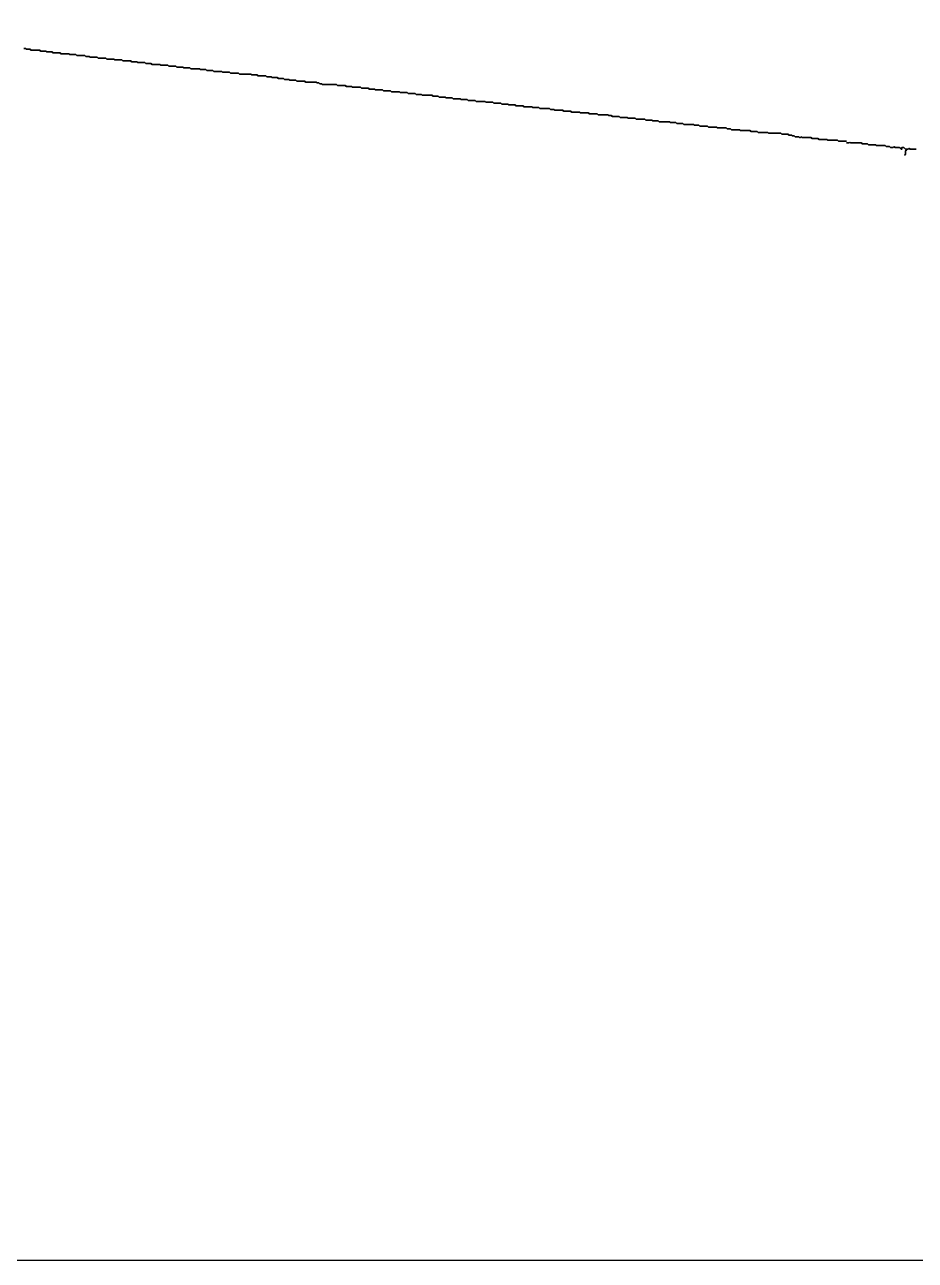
# Model space of a CAD drawing. Header units: metres. Extents: x 0 to 600, y 0 to 400.
# Drawn here: x 300 to 450, y 0 to 208.2 of the extents above; entities that cross this region are included whole.
import ezdxf

# ---------------------------------------------------------------- set-up
doc = ezdxf.new("R2010")
doc.units = ezdxf.units.M

msp = doc.modelspace()

# ---------------------------------------------------------------- linework, layer by layer
for points in [[(0, 0), (600, 0), (600, 400), (0, 400), (0, 0)], [(299.85, 204.17), (300, 204.17), (300.15, 204.17), (300.3, 204.02), (300.45, 204.02), (300.6, 204.02), (300.74, 204.02), (300.89, 204.02), (301.04, 203.87), (301.19, 203.87), (301.34, 203.87), (301.49, 203.87), (301.64, 203.87), (301.79, 203.87), (301.93, 203.87), (302.08, 203.87), (302.23, 203.87), (302.38, 203.87), (302.53, 203.87), (302.68, 203.72), (302.83, 203.72), (302.98, 203.72), (303.12, 203.72), (303.27, 203.72), (303.42, 203.72), (303.57, 203.72), (303.72, 203.57), (303.87, 203.57), (304.02, 203.57), (304.17, 203.57), (304.32, 203.57), (304.46, 203.57), (304.61, 203.57), (304.76, 203.42), (304.91, 203.42), (305.06, 203.42), (305.21, 203.42), (305.36, 203.42), (305.51, 203.42), (305.65, 203.42), (305.8, 203.42), (305.95, 203.42), (306.1, 203.27), (306.25, 203.27), (306.4, 203.27), (306.55, 203.27), (306.7, 203.27), (306.85, 203.27), (306.99, 203.27), (307.14, 203.27), (307.29, 203.27), (307.44, 203.27), (307.59, 203.12), (307.74, 203.12), (307.89, 203.12), (308.04, 203.12), (308.18, 203.12), (308.33, 203.12), (308.48, 203.12), (308.63, 203.12), (308.78, 202.98), (308.93, 202.98), (309.08, 202.98), (309.23, 202.98), (309.38, 202.98), (309.52, 202.98), (309.67, 202.98), (309.82, 202.98), (309.97, 202.98), (310.12, 202.98), (310.27, 202.83), (310.42, 202.83), (310.57, 202.83), (310.71, 202.83), (310.86, 202.83), (311.01, 202.68), (311.16, 202.68), (311.31, 202.68), (311.46, 202.68), (311.61, 202.68), (311.76, 202.68), (311.9, 202.68), (312.05, 202.68), (312.2, 202.68), (312.35, 202.53), (312.5, 202.53), (312.65, 202.53), (312.8, 202.53), (312.95, 202.53), (313.1, 202.53), (313.24, 202.53), (313.39, 202.53), (313.54, 202.53), (313.69, 202.53), (313.84, 202.38), (313.99, 202.38), (314.14, 202.38), (314.29, 202.38), (314.43, 202.38), (314.58, 202.38), (314.73, 202.38), (314.88, 202.38), (315.03, 202.38), (315.18, 202.23), (315.33, 202.23), (315.48, 202.23), (315.62, 202.23), (315.77, 202.23), (315.92, 202.23), (316.07, 202.23), (316.22, 202.23), (316.37, 202.23), (316.52, 202.08), (316.67, 202.08), (316.82, 202.08), (316.96, 202.08), (317.11, 202.08), (317.26, 202.08), (317.41, 202.08), (317.56, 202.08), (317.71, 202.08), (317.86, 202.08), (318.01, 201.93), (318.15, 201.93), (318.3, 201.93), (318.45, 201.93), (318.6, 201.93), (318.75, 201.93), (318.9, 201.93), (319.05, 201.79), (319.2, 201.79), (319.35, 201.79), (319.49, 201.79), (319.64, 201.79), (319.79, 201.79), (319.94, 201.79), (320.09, 201.79), (320.24, 201.79), (320.39, 201.64), (320.54, 201.64), (320.68, 201.64), (320.83, 201.64), (320.98, 201.64), (321.13, 201.64), (321.28, 201.64), (321.43, 201.49), (321.58, 201.49), (321.73, 201.49), (321.88, 201.49), (322.02, 201.49), (322.17, 201.49), (322.32, 201.49), (322.47, 201.49), (322.62, 201.49), (322.77, 201.49), (322.92, 201.34), (323.07, 201.34), (323.21, 201.34), (323.36, 201.34), (323.51, 201.34), (323.66, 201.34), (323.81, 201.34), (323.96, 201.34), (324.11, 201.34), (324.26, 201.19), (324.4, 201.19), (324.55, 201.19), (324.7, 201.19), (324.85, 201.19), (325, 201.19), (325.15, 201.19), (325.3, 201.19), (325.45, 201.19), (325.6, 201.04), (325.74, 201.04), (325.89, 201.04), (326.04, 201.04), (326.19, 201.04), (326.34, 201.04), (326.49, 201.04), (326.64, 201.04), (326.79, 200.89), (326.93, 200.89), (327.08, 200.89), (327.23, 200.89), (327.38, 200.89), (327.53, 200.89), (327.68, 200.89), (327.83, 200.89), (327.98, 200.74), (328.12, 200.74), (328.27, 200.74), (328.42, 200.74), (328.57, 200.74), (328.72, 200.74), (328.87, 200.74), (329.02, 200.74), (329.17, 200.74), (329.32, 200.74), (329.46, 200.74), (329.61, 200.6), (329.76, 200.6), (329.91, 200.6), (330.06, 200.6), (330.21, 200.6), (330.36, 200.6), (330.51, 200.6), (330.65, 200.45), (330.8, 200.45), (330.95, 200.45), (331.1, 200.45), (331.25, 200.45), (331.4, 200.45), (331.55, 200.45), (331.7, 200.45), (331.85, 200.3), (331.99, 200.3), (332.14, 200.3), (332.29, 200.3), (332.44, 200.3), (332.59, 200.3), (332.74, 200.3), (332.89, 200.3), (333.04, 200.3), (333.18, 200.3), (333.33, 200.15), (333.48, 200.15), (333.63, 200.15), (333.78, 200.15), (333.93, 200.15), (334.08, 200.15), (334.23, 200.15), (334.38, 200.15), (334.52, 200.15), (334.67, 200), (334.82, 200), (334.97, 200), (335.12, 200), (335.27, 200), (335.42, 200), (335.57, 200), (335.71, 200), (335.86, 200), (336.01, 200), (336.16, 199.85), (336.31, 199.85), (336.46, 199.85), (336.61, 199.85), (336.76, 199.85), (336.9, 199.85), (337.05, 199.85), (337.2, 199.85), (337.35, 199.85), (337.5, 199.85), (337.65, 199.85), (337.8, 199.85), (337.95, 199.85), (338.1, 199.85), (338.24, 199.7), (338.39, 199.7), (338.54, 199.7), (338.69, 199.7), (338.84, 199.7), (338.99, 199.7), (339.14, 199.7), (339.29, 199.55), (339.43, 199.55), (339.58, 199.55), (339.73, 199.55), (339.88, 199.55), (340.03, 199.55), (340.18, 199.55), (340.33, 199.55), (340.48, 199.55), (340.62, 199.55), (340.77, 199.4), (340.92, 199.4), (341.07, 199.4), (341.22, 199.4), (341.37, 199.4), (341.52, 199.4), (341.67, 199.26), (341.82, 199.26), (341.96, 199.26), (342.11, 199.26), (342.26, 199.26), (342.41, 199.26), (342.56, 199.26), (342.71, 199.11), (342.86, 199.11), (343.01, 199.11), (343.15, 199.11), (343.3, 199.11), (343.45, 199.11), (343.6, 199.11), (343.75, 198.96), (343.9, 198.96), (344.05, 198.96), (344.2, 198.96), (344.35, 198.96), (344.49, 198.96), (344.64, 198.81), (344.79, 198.81), (344.94, 198.81), (345.09, 198.81), (345.24, 198.81), (345.39, 198.81), (345.54, 198.81), (345.68, 198.81), (345.83, 198.66), (345.98, 198.66), (346.13, 198.66), (346.28, 198.66), (346.43, 198.66), (346.58, 198.66), (346.73, 198.66), (346.88, 198.66), (347.02, 198.66), (347.17, 198.66), (347.32, 198.51), (347.47, 198.51), (347.62, 198.51), (347.77, 198.51), (347.92, 198.51), (348.07, 198.51), (348.21, 198.51), (348.36, 198.51), (348.51, 198.51), (348.66, 198.51), (348.81, 198.51), (348.96, 198.51), (349.11, 198.51), (349.26, 198.36), (349.4, 198.36), (349.55, 198.36), (349.7, 198.21), (349.85, 198.21), (350, 198.21), (350.15, 198.07), (350.3, 198.07), (350.45, 198.07), (350.6, 198.07), (350.74, 198.07), (350.89, 198.07), (351.04, 198.07), (351.19, 198.07), (351.34, 198.07), (351.49, 198.07), (351.64, 198.07), (351.79, 198.07), (351.93, 198.07), (352.08, 198.07), (352.23, 198.07), (352.38, 198.07), (352.53, 198.07), (352.68, 197.92), (352.83, 197.92), (352.98, 197.92), (353.12, 197.92), (353.27, 197.92), (353.42, 197.92), (353.57, 197.92), (353.72, 197.92), (353.87, 197.92), (354.02, 197.92), (354.17, 197.77), (354.32, 197.77), (354.46, 197.77), (354.61, 197.77), (354.76, 197.77), (354.91, 197.77), (355.06, 197.77), (355.21, 197.62), (355.36, 197.62), (355.51, 197.62), (355.65, 197.62), (355.8, 197.62), (355.95, 197.62), (356.1, 197.62), (356.25, 197.62), (356.4, 197.62), (356.55, 197.62), (356.7, 197.47), (356.85, 197.47), (356.99, 197.47), (357.14, 197.47), (357.29, 197.47), (357.44, 197.47), (357.59, 197.47), (357.74, 197.47), (357.89, 197.47), (358.04, 197.32), (358.18, 197.32), (358.33, 197.32), (358.48, 197.32), (358.63, 197.32), (358.78, 197.32), (358.93, 197.32), (359.08, 197.17), (359.23, 197.17), (359.38, 197.17), (359.52, 197.17), (359.67, 197.17), (359.82, 197.17), (359.97, 197.17), (360.12, 197.17), (360.27, 197.17), (360.42, 197.02), (360.57, 197.02), (360.71, 197.02), (360.86, 197.02), (361.01, 197.02), (361.16, 197.02), (361.31, 197.02), (361.46, 197.02), (361.61, 197.02), (361.76, 196.88), (361.9, 196.88), (362.05, 196.88), (362.2, 196.88), (362.35, 196.88), (362.5, 196.88), (362.65, 196.88), (362.8, 196.88), (362.95, 196.88), (363.1, 196.88), (363.24, 196.73), (363.39, 196.73), (363.54, 196.73), (363.69, 196.73), (363.84, 196.73), (363.99, 196.73), (364.14, 196.73), (364.29, 196.73), (364.43, 196.73), (364.58, 196.58), (364.73, 196.58), (364.88, 196.58), (365.03, 196.58), (365.18, 196.58), (365.33, 196.58), (365.48, 196.58), (365.62, 196.58), (365.77, 196.58), (365.92, 196.43), (366.07, 196.43), (366.22, 196.43), (366.37, 196.43), (366.52, 196.43), (366.67, 196.43), (366.82, 196.43), (366.96, 196.28), (367.11, 196.28), (367.26, 196.28), (367.41, 196.28), (367.56, 196.28), (367.71, 196.28), (367.86, 196.28), (368.01, 196.28), (368.15, 196.28), (368.3, 196.28), (368.45, 196.28), (368.6, 196.28), (368.75, 196.13), (368.9, 196.13), (369.05, 196.13), (369.2, 196.13), (369.35, 196.13), (369.49, 196.13), (369.64, 196.13), (369.79, 195.98), (369.94, 195.98), (370.09, 195.98), (370.24, 195.98), (370.39, 195.98), (370.54, 195.98), (370.68, 195.98), (370.83, 195.98), (370.98, 195.83), (371.13, 195.83), (371.28, 195.83), (371.43, 195.83), (371.58, 195.83), (371.73, 195.83), (371.88, 195.83), (372.02, 195.83), (372.17, 195.68), (372.32, 195.68), (372.47, 195.68), (372.62, 195.68), (372.77, 195.68), (372.92, 195.68), (373.07, 195.68), (373.21, 195.68), (373.36, 195.68), (373.51, 195.54), (373.66, 195.54), (373.81, 195.54), (373.96, 195.54), (374.11, 195.54), (374.26, 195.54), (374.4, 195.54), (374.55, 195.54), (374.7, 195.39), (374.85, 195.39), (375, 195.39), (375.15, 195.39), (375.3, 195.39), (375.45, 195.39), (375.6, 195.39), (375.74, 195.39), (375.89, 195.39), (376.04, 195.24), (376.19, 195.24), (376.34, 195.24), (376.49, 195.24), (376.64, 195.24), (376.79, 195.24), (376.93, 195.24), (377.08, 195.24), (377.23, 195.24), (377.38, 195.24), (377.53, 195.24), (377.68, 195.09), (377.83, 195.09), (377.98, 195.09), (378.12, 195.09), (378.27, 195.09), (378.42, 195.09), (378.57, 195.09), (378.72, 195.09), (378.87, 195.09), (379.02, 194.94), (379.17, 194.94), (379.32, 194.94), (379.46, 194.94), (379.61, 194.94), (379.76, 194.94), (379.91, 194.94), (380.06, 194.94), (380.21, 194.94), (380.36, 194.79), (380.51, 194.79), (380.65, 194.79), (380.8, 194.79), (380.95, 194.79), (381.1, 194.79), (381.25, 194.79), (381.4, 194.79), (381.55, 194.64), (381.7, 194.64), (381.85, 194.64), (381.99, 194.64), (382.14, 194.64), (382.29, 194.64), (382.44, 194.64), (382.59, 194.64), (382.74, 194.49), (382.89, 194.49), (383.04, 194.49), (383.18, 194.49), (383.33, 194.49), (383.48, 194.49), (383.63, 194.49), (383.78, 194.49), (383.93, 194.49), (384.08, 194.35), (384.23, 194.35), (384.38, 194.35), (384.52, 194.35), (384.67, 194.35), (384.82, 194.35), (384.97, 194.35), (385.12, 194.35), (385.27, 194.35), (385.42, 194.35), (385.57, 194.2), (385.71, 194.2), (385.86, 194.2), (386.01, 194.2), (386.16, 194.2), (386.31, 194.2), (386.46, 194.2), (386.61, 194.2), (386.76, 194.05), (386.9, 194.05), (387.05, 194.05), (387.2, 194.05), (387.35, 194.05), (387.5, 194.05), (387.65, 194.05), (387.8, 194.05), (387.95, 194.05), (388.1, 194.05), (388.24, 194.05), (388.39, 194.05), (388.54, 193.9), (388.69, 193.9), (388.84, 193.9), (388.99, 193.9), (389.14, 193.9), (389.29, 193.75), (389.43, 193.75), (389.58, 193.75), (389.73, 193.75), (389.88, 193.75), (390.03, 193.75), (390.18, 193.75), (390.33, 193.75), (390.48, 193.75), (390.62, 193.75), (390.77, 193.6), (390.92, 193.6), (391.07, 193.6), (391.22, 193.6), (391.37, 193.6), (391.52, 193.6), (391.67, 193.6), (391.82, 193.6), (391.96, 193.6), (392.11, 193.45), (392.26, 193.45), (392.41, 193.45), (392.56, 193.45), (392.71, 193.45), (392.86, 193.45), (393.01, 193.45), (393.15, 193.45), (393.3, 193.45), (393.45, 193.45), (393.6, 193.3), (393.75, 193.3), (393.9, 193.3), (394.05, 193.3), (394.2, 193.3), (394.35, 193.3), (394.49, 193.3), (394.64, 193.3), (394.79, 193.3), (394.94, 193.3), (395.09, 193.15), (395.24, 193.15), (395.39, 193.15), (395.54, 193.15), (395.68, 193.15), (395.83, 193.15), (395.98, 193.15), (396.13, 193.15), (396.28, 193.15), (396.43, 193.15), (396.58, 193.01), (396.73, 193.01), (396.88, 193.01), (397.02, 193.01), (397.17, 193.01), (397.32, 193.01), (397.47, 193.01), (397.62, 193.01), (397.77, 193.01), (397.92, 193.01), (398.07, 193.01), (398.21, 193.01), (398.36, 192.86), (398.51, 192.86), (398.66, 192.86), (398.81, 192.86), (398.96, 192.71), (399.11, 192.71), (399.26, 192.71), (399.4, 192.71), (399.55, 192.71), (399.7, 192.71), (399.85, 192.71), (400, 192.71), (400.15, 192.71), (400.3, 192.56), (400.45, 192.56), (400.6, 192.56), (400.74, 192.56), (400.89, 192.56), (401.04, 192.56), (401.19, 192.56), (401.34, 192.56), (401.49, 192.56), (401.64, 192.41), (401.79, 192.41), (401.93, 192.41), (402.08, 192.41), (402.23, 192.41), (402.38, 192.41), (402.53, 192.41), (402.68, 192.41), (402.83, 192.41), (402.98, 192.26), (403.12, 192.26), (403.27, 192.26), (403.42, 192.26), (403.57, 192.26), (403.72, 192.26), (403.87, 192.26), (404.02, 192.26), (404.17, 192.26), (404.32, 192.26), (404.46, 192.26), (404.61, 192.11), (404.76, 192.11), (404.91, 192.11), (405.06, 192.11), (405.21, 192.11), (405.36, 192.11), (405.51, 192.11), (405.65, 192.11), (405.8, 191.96), (405.95, 191.96), (406.1, 191.96), (406.25, 191.96), (406.4, 191.96), (406.55, 191.96), (406.7, 191.96), (406.85, 191.82), (406.99, 191.82), (407.14, 191.82), (407.29, 191.82), (407.44, 191.82), (407.59, 191.82), (407.74, 191.82), (407.89, 191.82), (408.04, 191.82), (408.18, 191.82), (408.33, 191.82), (408.48, 191.82), (408.63, 191.82), (408.78, 191.67), (408.93, 191.67), (409.08, 191.67), (409.23, 191.67), (409.38, 191.67), (409.52, 191.67), (409.67, 191.67), (409.82, 191.52), (409.97, 191.52), (410.12, 191.52), (410.27, 191.52), (410.42, 191.52), (410.57, 191.52), (410.71, 191.52), (410.86, 191.52), (411.01, 191.37), (411.16, 191.37), (411.31, 191.37), (411.46, 191.37), (411.61, 191.37), (411.76, 191.37), (411.9, 191.37), (412.05, 191.37), (412.2, 191.37), (412.35, 191.37), (412.5, 191.37), (412.65, 191.37), (412.8, 191.22), (412.95, 191.22), (413.1, 191.22), (413.24, 191.22), (413.39, 191.22), (413.54, 191.22), (413.69, 191.07), (413.84, 191.07), (413.99, 191.07), (414.14, 191.07), (414.29, 191.07), (414.43, 191.07), (414.58, 191.07), (414.73, 191.07), (414.88, 191.07), (415.03, 191.07), (415.18, 190.92), (415.33, 190.92), (415.48, 190.92), (415.62, 190.92), (415.77, 190.92), (415.92, 190.92), (416.07, 190.92), (416.22, 190.92), (416.37, 190.92), (416.52, 190.92), (416.67, 190.77), (416.82, 190.77), (416.96, 190.77), (417.11, 190.77), (417.26, 190.77), (417.41, 190.77), (417.56, 190.77), (417.71, 190.77), (417.86, 190.77), (418.01, 190.77), (418.15, 190.77), (418.3, 190.62), (418.45, 190.62), (418.6, 190.62), (418.75, 190.62), (418.9, 190.62), (419.05, 190.48), (419.2, 190.48), (419.35, 190.48), (419.49, 190.48), (419.64, 190.48), (419.79, 190.48), (419.94, 190.48), (420.09, 190.48), (420.24, 190.48), (420.39, 190.48), (420.54, 190.33), (420.68, 190.33), (420.83, 190.33), (420.98, 190.33), (421.13, 190.33), (421.28, 190.33), (421.43, 190.33), (421.58, 190.33), (421.73, 190.33), (421.88, 190.33), (422.02, 190.33), (422.17, 190.33), (422.32, 190.18), (422.47, 190.18), (422.62, 190.18), (422.77, 190.18), (422.92, 190.18), (423.07, 190.18), (423.21, 190.18), (423.36, 190.18), (423.51, 190.03), (423.66, 190.03), (423.81, 190.03), (423.96, 190.03), (424.11, 190.03), (424.26, 190.03), (424.4, 190.03), (424.55, 190.03), (424.7, 190.03), (424.85, 190.03), (425, 190.03), (425.15, 190.03), (425.3, 189.88), (425.45, 189.88), (425.6, 189.88), (425.74, 189.88), (425.89, 189.88), (426.04, 189.88), (426.19, 189.88), (426.34, 189.88), (426.49, 189.88), (426.64, 189.88), (426.79, 189.88), (426.93, 189.88), (427.08, 189.88), (427.23, 189.88), (427.38, 189.88), (427.53, 189.73), (427.68, 189.73), (427.83, 189.73), (427.98, 189.73), (428.12, 189.73), (428.27, 189.73), (428.42, 189.73), (428.57, 189.73), (428.72, 189.58), (428.87, 189.58), (429.02, 189.58), (429.17, 189.58), (429.32, 189.43), (429.46, 189.43), (429.61, 189.43), (429.76, 189.29), (429.91, 189.29), (430.06, 189.29), (430.21, 189.29), (430.36, 189.29), (430.51, 189.14), (430.65, 189.14), (430.8, 189.29), (430.95, 189.14), (431.1, 189.14), (431.25, 189.14), (431.4, 189.14), (431.55, 189.14), (431.7, 189.14), (431.85, 189.14), (431.99, 189.14), (432.14, 189.14), (432.29, 189.14), (432.44, 189.14), (432.59, 188.99), (432.74, 188.99), (432.89, 188.99), (433.04, 188.99), (433.18, 188.99), (433.33, 188.99), (433.48, 188.99), (433.63, 188.99), (433.78, 188.84), (433.93, 188.84), (434.08, 188.84), (434.23, 188.84), (434.38, 188.84), (434.52, 188.84), (434.67, 188.84), (434.82, 188.84), (434.97, 188.84), (435.12, 188.84), (435.27, 188.69), (435.42, 188.69), (435.57, 188.69), (435.71, 188.69), (435.86, 188.69), (436.01, 188.69), (436.16, 188.69), (436.31, 188.69), (436.46, 188.69), (436.61, 188.69), (436.76, 188.69), (436.9, 188.69), (437.05, 188.54), (437.2, 188.54), (437.35, 188.54), (437.5, 188.54), (437.65, 188.54), (437.8, 188.54), (437.95, 188.54), (438.1, 188.54), (438.24, 188.54), (438.39, 188.54), (438.24, 188.54), (438.1, 188.54), (437.95, 188.54), (437.8, 188.54), (437.65, 188.54), (437.5, 188.54), (437.35, 188.54), (437.2, 188.54), (437.05, 188.54), (436.9, 188.69), (436.76, 188.69), (436.61, 188.69), (436.46, 188.69), (436.31, 188.69), (436.16, 188.69), (436.01, 188.69), (435.86, 188.69), (435.71, 188.69), (435.57, 188.69), (435.42, 188.69), (435.27, 188.69), (435.12, 188.84), (434.97, 188.84), (434.82, 188.84), (434.67, 188.84), (434.52, 188.84), (434.38, 188.84), (434.23, 188.84), (434.08, 188.84), (433.93, 188.84), (433.78, 188.84), (433.63, 188.99), (433.48, 188.99), (433.33, 188.99), (433.18, 188.99), (433.04, 188.99), (432.89, 188.99), (432.74, 188.99), (432.59, 188.99), (432.44, 189.14), (432.29, 189.14), (432.14, 189.14), (431.99, 189.14), (431.85, 189.14), (431.7, 189.14), (431.55, 189.14), (431.4, 189.14), (431.25, 189.14), (431.1, 189.14), (430.95, 189.14), (430.8, 189.29), (430.65, 189.14), (430.51, 189.14), (430.36, 189.29), (430.21, 189.29), (430.06, 189.29), (429.91, 189.29), (429.76, 189.29), (429.61, 189.43), (429.46, 189.43), (429.32, 189.43), (429.17, 189.58), (429.02, 189.58), (428.87, 189.58), (428.72, 189.58), (428.57, 189.73), (428.42, 189.73), (428.27, 189.73), (428.12, 189.73), (427.98, 189.73), (427.83, 189.73), (427.68, 189.73), (427.53, 189.73), (427.38, 189.88), (427.23, 189.88), (427.08, 189.88), (426.93, 189.88), (426.79, 189.88), (426.64, 189.88), (426.49, 189.88), (426.34, 189.88), (426.19, 189.88), (426.04, 189.88), (425.89, 189.88), (425.74, 189.88), (425.6, 189.88), (425.45, 189.88), (425.3, 189.88), (425.15, 190.03), (425, 190.03), (424.85, 190.03), (424.7, 190.03), (424.55, 190.03), (424.4, 190.03), (424.26, 190.03), (424.11, 190.03), (423.96, 190.03), (423.81, 190.03), (423.66, 190.03), (423.51, 190.03), (423.36, 190.18), (423.21, 190.18), (423.07, 190.18), (422.92, 190.18), (422.77, 190.18), (422.62, 190.18), (422.47, 190.18), (422.32, 190.18), (422.17, 190.33), (422.02, 190.33), (421.88, 190.33), (421.73, 190.33), (421.58, 190.33), (421.43, 190.33), (421.28, 190.33), (421.13, 190.33), (420.98, 190.33), (420.83, 190.33), (420.68, 190.33), (420.54, 190.33), (420.39, 190.48), (420.24, 190.48), (420.09, 190.48), (419.94, 190.48), (419.79, 190.48), (419.64, 190.48), (419.49, 190.48), (419.35, 190.48), (419.2, 190.48), (419.05, 190.48), (418.9, 190.62), (418.75, 190.62), (418.6, 190.62), (418.45, 190.62), (418.3, 190.62), (418.15, 190.77), (418.01, 190.77), (417.86, 190.77), (417.71, 190.77), (417.56, 190.77), (417.41, 190.77), (417.26, 190.77), (417.11, 190.77), (416.96, 190.77), (416.82, 190.77), (416.67, 190.77), (416.52, 190.92), (416.37, 190.92), (416.22, 190.92), (416.07, 190.92), (415.92, 190.92), (415.77, 190.92), (415.62, 190.92), (415.48, 190.92), (415.33, 190.92), (415.18, 190.92), (415.03, 191.07), (414.88, 191.07), (414.73, 191.07), (414.58, 191.07), (414.43, 191.07), (414.29, 191.07), (414.14, 191.07), (413.99, 191.07), (413.84, 191.07), (413.69, 191.07), (413.54, 191.22), (413.39, 191.22), (413.24, 191.22), (413.1, 191.22), (412.95, 191.22), (412.8, 191.22), (412.65, 191.37), (412.5, 191.37), (412.35, 191.37), (412.2, 191.37), (412.05, 191.37), (411.9, 191.37), (411.76, 191.37), (411.61, 191.37), (411.46, 191.37), (411.31, 191.37), (411.16, 191.37), (411.01, 191.37), (410.86, 191.52), (410.71, 191.52), (410.57, 191.52), (410.42, 191.52), (410.27, 191.52), (410.12, 191.52), (409.97, 191.52), (409.82, 191.52), (409.67, 191.67), (409.52, 191.67), (409.38, 191.67), (409.23, 191.67), (409.08, 191.67), (408.93, 191.67), (408.78, 191.67), (408.63, 191.82), (408.48, 191.82), (408.33, 191.82), (408.18, 191.82), (408.04, 191.82), (407.89, 191.82), (407.74, 191.82), (407.59, 191.82), (407.44, 191.82), (407.29, 191.82), (407.14, 191.82), (406.99, 191.82), (406.85, 191.82), (406.7, 191.96), (406.55, 191.96), (406.4, 191.96), (406.25, 191.96), (406.1, 191.96), (405.95, 191.96), (405.8, 191.96), (405.65, 192.11), (405.51, 192.11), (405.36, 192.11), (405.21, 192.11), (405.06, 192.11), (404.91, 192.11), (404.76, 192.11), (404.61, 192.11), (404.46, 192.26), (404.32, 192.26), (404.17, 192.26), (404.02, 192.26), (403.87, 192.26), (403.72, 192.26), (403.57, 192.26), (403.42, 192.26), (403.27, 192.26), (403.12, 192.26), (402.98, 192.26), (402.83, 192.41), (402.68, 192.41), (402.53, 192.41), (402.38, 192.41), (402.23, 192.41), (402.08, 192.41), (401.93, 192.41), (401.79, 192.41), (401.64, 192.41), (401.49, 192.56), (401.34, 192.56), (401.19, 192.56), (401.04, 192.56), (400.89, 192.56), (400.74, 192.56), (400.6, 192.56), (400.45, 192.56), (400.3, 192.56), (400.15, 192.71), (400, 192.71), (399.85, 192.71), (399.7, 192.71), (399.55, 192.71), (399.4, 192.71), (399.26, 192.71), (399.11, 192.71), (398.96, 192.71), (398.81, 192.86), (398.66, 192.86), (398.51, 192.86), (398.36, 192.86), (398.21, 193.01), (398.07, 193.01), (397.92, 193.01), (397.77, 193.01), (397.62, 193.01), (397.47, 193.01), (397.32, 193.01), (397.17, 193.01), (397.02, 193.01), (396.88, 193.01), (396.73, 193.01), (396.58, 193.01), (396.43, 193.15), (396.28, 193.15), (396.13, 193.15), (395.98, 193.15), (395.83, 193.15), (395.68, 193.15), (395.54, 193.15), (395.39, 193.15), (395.24, 193.15), (395.09, 193.15), (394.94, 193.3), (394.79, 193.3), (394.64, 193.3), (394.49, 193.3), (394.35, 193.3), (394.2, 193.3), (394.05, 193.3), (393.9, 193.3), (393.75, 193.3), (393.6, 193.3), (393.45, 193.45), (393.3, 193.45), (393.15, 193.45), (393.01, 193.45), (392.86, 193.45), (392.71, 193.45), (392.56, 193.45), (392.41, 193.45), (392.26, 193.45), (392.11, 193.45), (391.96, 193.6), (391.82, 193.6), (391.67, 193.6), (391.52, 193.6), (391.37, 193.6), (391.22, 193.6), (391.07, 193.6), (390.92, 193.6), (390.77, 193.6), (390.62, 193.75), (390.48, 193.75), (390.33, 193.75), (390.18, 193.75), (390.03, 193.75), (389.88, 193.75), (389.73, 193.75), (389.58, 193.75), (389.43, 193.75), (389.29, 193.75), (389.14, 193.9), (388.99, 193.9), (388.84, 193.9), (388.69, 193.9), (388.54, 193.9), (388.39, 194.05), (388.24, 194.05), (388.1, 194.05), (387.95, 194.05), (387.8, 194.05), (387.65, 194.05), (387.5, 194.05), (387.35, 194.05), (387.2, 194.05), (387.05, 194.05), (386.9, 194.05), (386.76, 194.05), (386.61, 194.2), (386.46, 194.2), (386.31, 194.2), (386.16, 194.2), (386.01, 194.2), (385.86, 194.2), (385.71, 194.2), (385.57, 194.2), (385.42, 194.35), (385.27, 194.35), (385.12, 194.35), (384.97, 194.35), (384.82, 194.35), (384.67, 194.35), (384.52, 194.35), (384.38, 194.35), (384.23, 194.35), (384.08, 194.35), (383.93, 194.49), (383.78, 194.49), (383.63, 194.49), (383.48, 194.49), (383.33, 194.49), (383.18, 194.49), (383.04, 194.49), (382.89, 194.49), (382.74, 194.49), (382.59, 194.64), (382.44, 194.64), (382.29, 194.64), (382.14, 194.64), (381.99, 194.64), (381.85, 194.64), (381.7, 194.64), (381.55, 194.64), (381.4, 194.79), (381.25, 194.79), (381.1, 194.79), (380.95, 194.79), (380.8, 194.79), (380.65, 194.79), (380.51, 194.79), (380.36, 194.79), (380.21, 194.94), (380.06, 194.94), (379.91, 194.94), (379.76, 194.94), (379.61, 194.94), (379.46, 194.94), (379.32, 194.94), (379.17, 194.94), (379.02, 194.94), (378.87, 195.09), (378.72, 195.09), (378.57, 195.09), (378.42, 195.09), (378.27, 195.09), (378.12, 195.09), (377.98, 195.09), (377.83, 195.09), (377.68, 195.09), (377.53, 195.24), (377.38, 195.24), (377.23, 195.24), (377.08, 195.24), (376.93, 195.24), (376.79, 195.24), (376.64, 195.24), (376.49, 195.24), (376.34, 195.24), (376.19, 195.24), (376.04, 195.24), (375.89, 195.39), (375.74, 195.39), (375.6, 195.39), (375.45, 195.39), (375.3, 195.39), (375.15, 195.39), (375, 195.39), (374.85, 195.39), (374.7, 195.39), (374.55, 195.54), (374.4, 195.54), (374.26, 195.54), (374.11, 195.54), (373.96, 195.54), (373.81, 195.54), (373.66, 195.54), (373.51, 195.54), (373.36, 195.68), (373.21, 195.68), (373.07, 195.68), (372.92, 195.68), (372.77, 195.68), (372.62, 195.68), (372.47, 195.68), (372.32, 195.68), (372.17, 195.68), (372.02, 195.83), (371.88, 195.83), (371.73, 195.83), (371.58, 195.83), (371.43, 195.83), (371.28, 195.83), (371.13, 195.83), (370.98, 195.83), (370.83, 195.98), (370.68, 195.98), (370.54, 195.98), (370.39, 195.98), (370.24, 195.98), (370.09, 195.98), (369.94, 195.98), (369.79, 195.98), (369.64, 196.13), (369.49, 196.13), (369.35, 196.13), (369.2, 196.13), (369.05, 196.13), (368.9, 196.13), (368.75, 196.13), (368.6, 196.28), (368.45, 196.28), (368.3, 196.28), (368.15, 196.28), (368.01, 196.28), (367.86, 196.28), (367.71, 196.28), (367.56, 196.28), (367.41, 196.28), (367.26, 196.28), (367.11, 196.28), (366.96, 196.28), (366.82, 196.43), (366.67, 196.43), (366.52, 196.43), (366.37, 196.43), (366.22, 196.43), (366.07, 196.43), (365.92, 196.43), (365.77, 196.58), (365.62, 196.58), (365.48, 196.58), (365.33, 196.58), (365.18, 196.58), (365.03, 196.58), (364.88, 196.58), (364.73, 196.58), (364.58, 196.58), (364.43, 196.73), (364.29, 196.73), (364.14, 196.73), (363.99, 196.73), (363.84, 196.73), (363.69, 196.73), (363.54, 196.73), (363.39, 196.73), (363.24, 196.73), (363.1, 196.88), (362.95, 196.88), (362.8, 196.88), (362.65, 196.88), (362.5, 196.88), (362.35, 196.88), (362.2, 196.88), (362.05, 196.88), (361.9, 196.88), (361.76, 196.88), (361.61, 197.02), (361.46, 197.02), (361.31, 197.02), (361.16, 197.02), (361.01, 197.02), (360.86, 197.02), (360.71, 197.02), (360.57, 197.02), (360.42, 197.02), (360.27, 197.17), (360.12, 197.17), (359.97, 197.17), (359.82, 197.17), (359.67, 197.17), (359.52, 197.17), (359.38, 197.17), (359.23, 197.17), (359.08, 197.17), (358.93, 197.32), (358.78, 197.32), (358.63, 197.32), (358.48, 197.32), (358.33, 197.32), (358.18, 197.32), (358.04, 197.32), (357.89, 197.47), (357.74, 197.47), (357.59, 197.47), (357.44, 197.47), (357.29, 197.47), (357.14, 197.47), (356.99, 197.47), (356.85, 197.47), (356.7, 197.47), (356.55, 197.62), (356.4, 197.62), (356.25, 197.62), (356.1, 197.62), (355.95, 197.62), (355.8, 197.62), (355.65, 197.62), (355.51, 197.62), (355.36, 197.62), (355.21, 197.62), (355.06, 197.77), (354.91, 197.77), (354.76, 197.77), (354.61, 197.77), (354.46, 197.77), (354.32, 197.77), (354.17, 197.77), (354.02, 197.92), (353.87, 197.92), (353.72, 197.92), (353.57, 197.92), (353.42, 197.92), (353.27, 197.92), (353.12, 197.92), (352.98, 197.92), (352.83, 197.92), (352.68, 197.92), (352.53, 198.07), (352.38, 198.07), (352.23, 198.07), (352.08, 198.07), (351.93, 198.07), (351.79, 198.07), (351.64, 198.07), (351.49, 198.07), (351.34, 198.07), (351.19, 198.07), (351.04, 198.07), (350.89, 198.07), (350.74, 198.07), (350.6, 198.07), (350.45, 198.07), (350.3, 198.07), (350.15, 198.07), (350, 198.21), (349.85, 198.21), (349.7, 198.21), (349.55, 198.36), (349.4, 198.36), (349.26, 198.36), (349.11, 198.51), (348.96, 198.51), (348.81, 198.51), (348.66, 198.51), (348.51, 198.51), (348.36, 198.51), (348.21, 198.51), (348.07, 198.51), (347.92, 198.51), (347.77, 198.51), (347.62, 198.51), (347.47, 198.51), (347.32, 198.51), (347.17, 198.66), (347.02, 198.66), (346.88, 198.66), (346.73, 198.66), (346.58, 198.66), (346.43, 198.66), (346.28, 198.66), (346.13, 198.66), (345.98, 198.66), (345.83, 198.66), (345.68, 198.81), (345.54, 198.81), (345.39, 198.81), (345.24, 198.81), (345.09, 198.81), (344.94, 198.81), (344.79, 198.81), (344.64, 198.81), (344.49, 198.96), (344.35, 198.96), (344.2, 198.96), (344.05, 198.96), (343.9, 198.96), (343.75, 198.96), (343.6, 199.11), (343.45, 199.11), (343.3, 199.11), (343.15, 199.11), (343.01, 199.11), (342.86, 199.11), (342.71, 199.11), (342.56, 199.26), (342.41, 199.26), (342.26, 199.26), (342.11, 199.26), (341.96, 199.26), (341.82, 199.26), (341.67, 199.26), (341.52, 199.4), (341.37, 199.4), (341.22, 199.4), (341.07, 199.4), (340.92, 199.4), (340.77, 199.4), (340.62, 199.55), (340.48, 199.55), (340.33, 199.55), (340.18, 199.55), (340.03, 199.55), (339.88, 199.55), (339.73, 199.55), (339.58, 199.55), (339.43, 199.55), (339.29, 199.55), (339.14, 199.7), (338.99, 199.7), (338.84, 199.7), (338.69, 199.7), (338.54, 199.7), (338.39, 199.7), (338.24, 199.7), (338.1, 199.85), (337.95, 199.85), (337.8, 199.85), (337.65, 199.85), (337.5, 199.85), (337.35, 199.85), (337.2, 199.85), (337.05, 199.85), (336.9, 199.85), (336.76, 199.85), (336.61, 199.85), (336.46, 199.85), (336.31, 199.85), (336.16, 199.85), (336.01, 200), (335.86, 200), (335.71, 200), (335.57, 200), (335.42, 200), (335.27, 200), (335.12, 200), (334.97, 200), (334.82, 200), (334.67, 200), (334.52, 200.15), (334.38, 200.15), (334.23, 200.15), (334.08, 200.15), (333.93, 200.15), (333.78, 200.15), (333.63, 200.15), (333.48, 200.15), (333.33, 200.15), (333.18, 200.3), (333.04, 200.3), (332.89, 200.3), (332.74, 200.3), (332.59, 200.3), (332.44, 200.3), (332.29, 200.3), (332.14, 200.3), (331.99, 200.3), (331.85, 200.3), (331.7, 200.45), (331.55, 200.45), (331.4, 200.45), (331.25, 200.45), (331.1, 200.45), (330.95, 200.45), (330.8, 200.45), (330.65, 200.45), (330.51, 200.6), (330.36, 200.6), (330.21, 200.6), (330.06, 200.6), (329.91, 200.6), (329.76, 200.6), (329.61, 200.6), (329.46, 200.74), (329.32, 200.74), (329.17, 200.74), (329.02, 200.74), (328.87, 200.74), (328.72, 200.74), (328.57, 200.74), (328.42, 200.74), (328.27, 200.74), (328.12, 200.74), (327.98, 200.74), (327.83, 200.89), (327.68, 200.89), (327.53, 200.89), (327.38, 200.89), (327.23, 200.89), (327.08, 200.89), (326.93, 200.89), (326.79, 200.89), (326.64, 201.04), (326.49, 201.04), (326.34, 201.04), (326.19, 201.04), (326.04, 201.04), (325.89, 201.04), (325.74, 201.04), (325.6, 201.04), (325.45, 201.19), (325.3, 201.19), (325.15, 201.19), (325, 201.19), (324.85, 201.19), (324.7, 201.19), (324.55, 201.19), (324.4, 201.19), (324.26, 201.19), (324.11, 201.34), (323.96, 201.34), (323.81, 201.34), (323.66, 201.34), (323.51, 201.34), (323.36, 201.34), (323.21, 201.34), (323.07, 201.34), (322.92, 201.34), (322.77, 201.49), (322.62, 201.49), (322.47, 201.49), (322.32, 201.49), (322.17, 201.49), (322.02, 201.49), (321.88, 201.49), (321.73, 201.49), (321.58, 201.49), (321.43, 201.49), (321.28, 201.64), (321.13, 201.64), (320.98, 201.64), (320.83, 201.64), (320.68, 201.64), (320.54, 201.64), (320.39, 201.64), (320.24, 201.79), (320.09, 201.79), (319.94, 201.79), (319.79, 201.79), (319.64, 201.79), (319.49, 201.79), (319.35, 201.79), (319.2, 201.79), (319.05, 201.79), (318.9, 201.93), (318.75, 201.93), (318.6, 201.93), (318.45, 201.93), (318.3, 201.93), (318.15, 201.93), (318.01, 201.93), (317.86, 202.08), (317.71, 202.08), (317.56, 202.08), (317.41, 202.08), (317.26, 202.08), (317.11, 202.08), (316.96, 202.08), (316.82, 202.08), (316.67, 202.08), (316.52, 202.08), (316.37, 202.23), (316.22, 202.23), (316.07, 202.23), (315.92, 202.23), (315.77, 202.23), (315.62, 202.23), (315.48, 202.23), (315.33, 202.23), (315.18, 202.23), (315.03, 202.38), (314.88, 202.38), (314.73, 202.38), (314.58, 202.38), (314.43, 202.38), (314.29, 202.38), (314.14, 202.38), (313.99, 202.38), (313.84, 202.38), (313.69, 202.53), (313.54, 202.53), (313.39, 202.53), (313.24, 202.53), (313.1, 202.53), (312.95, 202.53), (312.8, 202.53), (312.65, 202.53), (312.5, 202.53), (312.35, 202.53), (312.2, 202.68), (312.05, 202.68), (311.9, 202.68), (311.76, 202.68), (311.61, 202.68), (311.46, 202.68), (311.31, 202.68), (311.16, 202.68), (311.01, 202.68), (310.86, 202.83), (310.71, 202.83), (310.57, 202.83), (310.42, 202.83), (310.27, 202.83), (310.12, 202.98), (309.97, 202.98), (309.82, 202.98), (309.67, 202.98), (309.52, 202.98), (309.38, 202.98), (309.23, 202.98), (309.08, 202.98), (308.93, 202.98), (308.78, 202.98), (308.63, 203.12), (308.48, 203.12), (308.33, 203.12), (308.18, 203.12), (308.04, 203.12), (307.89, 203.12), (307.74, 203.12), (307.59, 203.12), (307.44, 203.27), (307.29, 203.27), (307.14, 203.27), (306.99, 203.27), (306.85, 203.27), (306.7, 203.27), (306.55, 203.27), (306.4, 203.27), (306.25, 203.27), (306.1, 203.27), (305.95, 203.42), (305.8, 203.42), (305.65, 203.42), (305.51, 203.42), (305.36, 203.42), (305.21, 203.42), (305.06, 203.42), (304.91, 203.42), (304.76, 203.42), (304.61, 203.57), (304.46, 203.57), (304.32, 203.57), (304.17, 203.57), (304.02, 203.57), (303.87, 203.57), (303.72, 203.57), (303.57, 203.72), (303.42, 203.72), (303.27, 203.72), (303.12, 203.72), (302.98, 203.72), (302.83, 203.72), (302.68, 203.72), (302.53, 203.87), (302.38, 203.87), (302.23, 203.87), (302.08, 203.87), (301.93, 203.87), (301.79, 203.87), (301.64, 203.87), (301.49, 203.87), (301.34, 203.87), (301.19, 203.87), (301.04, 203.87), (300.89, 204.02), (300.74, 204.02), (300.6, 204.02), (300.45, 204.02), (300.3, 204.02), (300.15, 204.17), (300, 204.17), (299.85, 204.17)], [(438.99, 188.39), (438.84, 188.24), (438.69, 188.24), (438.54, 188.24), (438.39, 188.24), (438.54, 188.24), (438.69, 188.24), (438.84, 188.24), (438.99, 188.39), (439.14, 188.24), (439.29, 188.24), (439.43, 188.24), (439.58, 188.24), (439.73, 188.24), (439.88, 188.24), (440.03, 188.24), (440.18, 188.24), (440.33, 188.24), (440.48, 188.24), (440.62, 188.24), (440.77, 188.24), (440.92, 188.24), (441.07, 188.1), (441.22, 188.1), (441.37, 188.1), (441.52, 188.1), (441.67, 188.1), (441.82, 188.1), (441.96, 188.1), (442.11, 187.95), (442.26, 187.95), (442.41, 187.95), (442.56, 187.95), (442.71, 187.95), (442.86, 187.95), (443.01, 187.95), (443.15, 187.95), (443.3, 187.95), (443.45, 187.8), (443.6, 187.8), (443.75, 187.8), (443.9, 187.8), (444.05, 187.8), (444.2, 187.8), (444.35, 187.8), (444.49, 187.8), (444.64, 187.8), (444.79, 187.8), (444.94, 187.8), (445.09, 187.65), (445.24, 187.65), (445.39, 187.65), (445.54, 187.65), (445.68, 187.65), (445.83, 187.5), (445.98, 187.5), (446.13, 187.5), (446.28, 187.5), (446.43, 187.65), (446.58, 187.5), (446.73, 187.5), (446.88, 187.5), (447.02, 187.5), (447.17, 187.5), (447.32, 187.5), (447.47, 187.35), (447.62, 187.2), (447.77, 187.2), (447.62, 187.35), (447.77, 187.5), (447.92, 187.5), (448.07, 187.5), (448.21, 187.35), (448.36, 187.2), (448.51, 187.05), (448.36, 186.9), (448.36, 186.76), (448.36, 186.61), (448.36, 186.46), (448.36, 186.31), (448.21, 186.16), (448.36, 186.31), (448.36, 186.46), (448.36, 186.61), (448.36, 186.76), (448.36, 186.9), (448.51, 187.05), (448.66, 187.2), (448.81, 187.2), (448.96, 187.35), (449.11, 187.2), (449.26, 187.2), (449.4, 187.2), (449.55, 187.2), (449.7, 187.2), (449.85, 187.2), (450, 187.2), (450.15, 187.2)], [(450.15, 187.2), (450, 187.2), (449.85, 187.2), (449.7, 187.2), (449.55, 187.2), (449.4, 187.2), (449.26, 187.2), (449.11, 187.2), (448.96, 187.35), (448.81, 187.2), (448.66, 187.2), (448.51, 187.2), (448.36, 187.2), (448.21, 187.35), (448.07, 187.5), (447.92, 187.5), (447.77, 187.5), (447.62, 187.35), (447.47, 187.35), (447.32, 187.5), (447.17, 187.5), (447.02, 187.5), (446.88, 187.5), (446.73, 187.5), (446.58, 187.5), (446.43, 187.65), (446.28, 187.5), (446.13, 187.5), (445.98, 187.5), (445.83, 187.5), (445.68, 187.65), (445.54, 187.65), (445.39, 187.65), (445.24, 187.65), (445.09, 187.65), (444.94, 187.8), (444.79, 187.8), (444.64, 187.8), (444.49, 187.8), (444.35, 187.8), (444.2, 187.8), (444.05, 187.8), (443.9, 187.8), (443.75, 187.8), (443.6, 187.8), (443.45, 187.8), (443.3, 187.95), (443.15, 187.95), (443.01, 187.95), (442.86, 187.95), (442.71, 187.95), (442.56, 187.95), (442.41, 187.95), (442.26, 187.95), (442.11, 187.95), (441.96, 188.1), (441.82, 188.1), (441.67, 188.1), (441.52, 188.1), (441.37, 188.1), (441.22, 188.1), (441.07, 188.1), (440.92, 188.24), (440.77, 188.24), (440.62, 188.24), (440.48, 188.24), (440.33, 188.24), (440.18, 188.24), (440.03, 188.24), (439.88, 188.24), (439.73, 188.24), (439.58, 188.24), (439.43, 188.24), (439.29, 188.24), (439.14, 188.24)]]:
    msp.add_lwpolyline(points)

doc.saveas('drawing.dxf')
